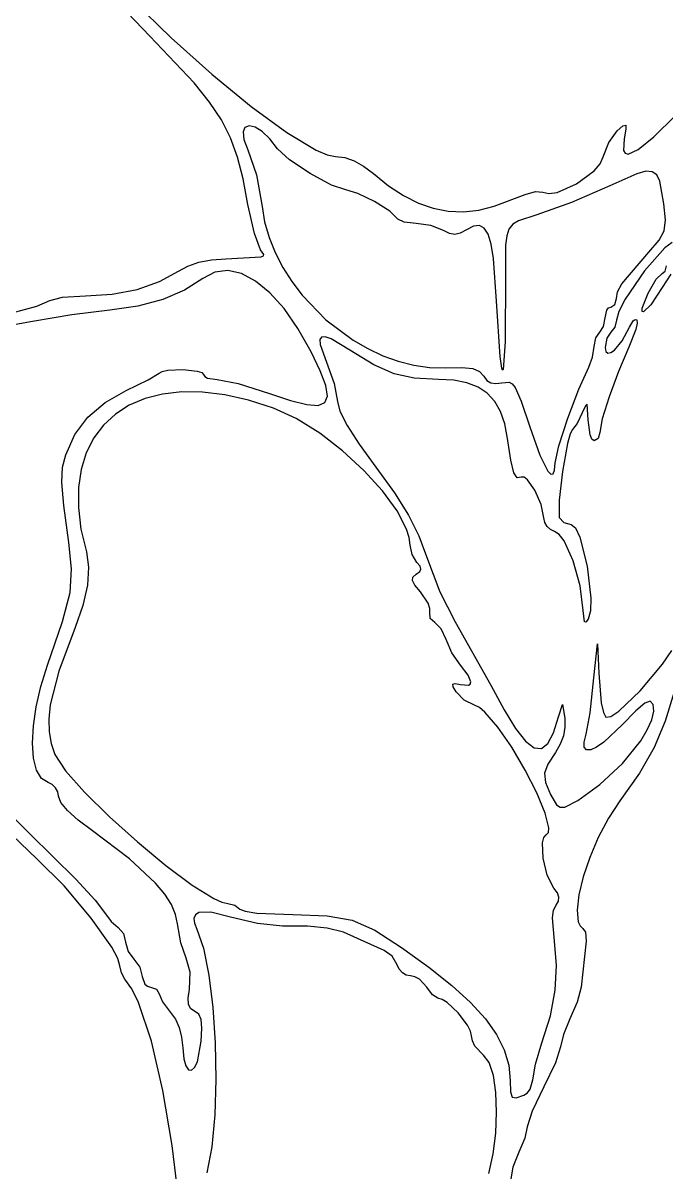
# Model space of a CAD drawing. Extents: x 56 to 1033, y 17 to 979.
# Drawn here: x 833.5 to 901.4, y 232.2 to 353.6 of the extents above; entities that cross this region are included whole.
import ezdxf

# ---------------------------------------------------------------- set-up
doc = ezdxf.new("R2010")
doc.units = 0

msp = doc.modelspace()

# ---------------------------------------------------------------- linework, layer by layer
at = {"layer": 'Layer 1'}
for p, q in [((845.095327, 355.987982), (849.158021, 352.032684)), ((846.9014, 352.19549), (843.749499, 355.481697)), ((851.583702, 347.267315), (846.9014, 352.19549)), ((849.158021, 352.032684), (853.428135, 348.212811)), ((853.428135, 348.212811), (857.602232, 344.78867)), ((853.209146, 345.254795), (851.583702, 347.267315)), ((854.460029, 343.367315), (853.209146, 345.254795)), ((857.602232, 344.78867), (861.376876, 342.02057)), ((900.119066, 341.569751), (902.35969, 343.795357)), ((855.413283, 341.472869), (854.460029, 343.367315)), ((856.938911, 342.565422), (856.731457, 342.086165)), ((857.381336, 342.735743), (856.938911, 342.565422)), ((858.002226, 342.595531), (857.381336, 342.735743)), ((858.745075, 342.143189), (858.002226, 342.595531)), ((896.23832, 342.20975), (896.85863, 342.739727)), ((896.85863, 342.739727), (897.14763, 342.821846)), ((897.14763, 342.821846), (897.167567, 342.38454)), ((856.145841, 339.439452), (855.413283, 341.472869)), ((856.731457, 342.086165), (856.815481, 341.299569)), ((856.815481, 341.299569), (857.24749, 340.20723)), ((859.553375, 341.377121), (858.745075, 342.143189)), ((860.37062, 340.29573), (859.553375, 341.377121)), ((861.376876, 342.02057), (864.448627, 340.168817)), ((895.347929, 340.982224), (896.23832, 342.20975)), ((896.98069, 341.35624), (896.923537, 340.13557)), ((897.167567, 342.38454), (896.98069, 341.35624)), ((898.47679, 340.227681), (900.119066, 341.569751)), ((857.24749, 340.20723), (858.139111, 337.548745)), ((861.642325, 339.147597), (860.37062, 340.29573)), ((864.448627, 340.168817), (865.626095, 339.667917)), ((894.7728, 339.44767), (895.347929, 340.982224)), ((896.923537, 340.13557), (897.100417, 339.839171)), ((897.416925, 339.754503), (898.47679, 340.227681)), ((856.734636, 337.135061), (856.145841, 339.439452)), ((863.820695, 337.708899), (861.642325, 339.147597)), ((865.626095, 339.667917), (866.51405, 339.49372)), ((866.51405, 339.49372), (867.491284, 339.384074)), ((867.491284, 339.384074), (868.471112, 339.050814)), ((868.471112, 339.050814), (869.467827, 338.48746)), ((894.449314, 338.731273), (894.7728, 339.44767)), ((897.100417, 339.839171), (897.416925, 339.754503)), ((866.075588, 336.479276), (863.820695, 337.708899)), ((869.467827, 338.48746), (870.49572, 337.68753)), ((870.49572, 337.68753), (872.088299, 336.406555)), ((891.951638, 336.596734), (893.81163, 337.98254)), ((893.81163, 337.98254), (894.449314, 338.731273)), ((898.333912, 337.681607), (895.46077, 336.39451)), ((899.27018, 337.930654), (898.333912, 337.681607)), ((899.947325, 337.89187), (899.27018, 337.930654)), ((900.421156, 337.546634), (899.947325, 337.89187)), ((857.2566, 334.42769), (856.734636, 337.135061)), ((858.139111, 337.548745), (858.741, 334.22843)), ((867.57686, 335.95837), (866.075588, 336.479276)), ((872.088299, 336.406555), (873.670646, 335.371513)), ((889.908761, 335.707575), (891.951638, 336.596734)), ((895.46077, 336.39451), (891.42805, 334.636407)), ((900.747482, 336.876325), (900.421156, 337.546634)), ((901.18086, 334.486), (900.747482, 336.876325)), ((868.858636, 335.592171), (867.57686, 335.95837)), ((870.623552, 334.72621), (868.858636, 335.592171)), ((873.670646, 335.371513), (875.248406, 334.580882)), ((883.266, 334.2406), (886.53763, 335.48828)), ((886.53763, 335.48828), (887.607991, 335.811605)), ((887.607991, 335.811605), (888.39894, 335.73239)), ((888.39894, 335.73239), (889.042473, 335.579653)), ((889.042473, 335.579653), (889.908761, 335.707575)), ((857.935925, 331.353517), (857.2566, 334.42769)), ((858.741, 334.22843), (859.014524, 332.575346)), ((872.244128, 333.709439), (870.623552, 334.72621)), ((875.248406, 334.580882), (876.827226, 334.033135)), ((876.827226, 334.033135), (878.412752, 333.72675)), ((881.626502, 333.831966), (883.26602, 334.24052)), ((883.26602, 334.24052), (883.266, 334.2406)), ((891.42805, 334.636407), (887.77444, 333.34773)), ((901.338746, 332.811249), (901.18086, 334.486)), ((873.09288, 332.89081), (872.244128, 333.709439)), ((873.738659, 332.561078), (873.09288, 332.89081)), ((878.412752, 333.72675), (880.010628, 333.660202)), ((880.010628, 333.660202), (881.626502, 333.831966)), ((885.819064, 332.711108), (885.219542, 332.339853)), ((887.77444, 333.34773), (885.819064, 332.711108)), ((901.206801, 331.657267), (901.338746, 332.811249)), ((859.014524, 332.575346), (859.479544, 330.941532)), ((875.01542, 332.4239), (873.738659, 332.561078)), ((876.57823, 332.209239), (875.01542, 332.4239)), ((877.91175, 331.69313), (876.57823, 332.209239)), ((878.545154, 331.365632), (877.91175, 331.69313)), ((880.3347, 331.74503), (879.663991, 331.389585)), ((881.09013, 332.123655), (880.3347, 331.74503)), ((881.711185, 332.200242), (881.09013, 332.123655)), ((882.213752, 331.936985), (881.711185, 332.200242)), ((882.613717, 331.296077), (882.213752, 331.936985)), ((884.820047, 331.83349), (884.581517, 331.117161)), ((885.219542, 332.339853), (884.820047, 331.83349)), ((900.665966, 330.639715), (901.206801, 331.657267)), ((858.58075, 329.63833), (857.935925, 331.353517)), ((859.479544, 330.941532), (860.121723, 329.339639)), ((879.098355, 331.263785), (878.545154, 331.365632)), ((879.663991, 331.389585), (879.098355, 331.263785)), ((882.926969, 330.239714), (882.613717, 331.296077)), ((884.581517, 331.117161), (884.464887, 330.116007)), ((899.59718, 329.37425), (900.665966, 330.639715)), ((902.038542, 330.410654), (901.265556, 329.830465)), ((858.92198, 329.143204), (858.58075, 329.63833)), ((858.886057, 328.987455), (858.92198, 329.143204)), ((860.121723, 329.339639), (860.926726, 327.782315)), ((883.169393, 328.730089), (882.926969, 330.239714)), ((884.464887, 330.116007), (884.44108, 326.95979)), ((896.729776, 326.025615), (899.59718, 329.37425)), ((901.265556, 329.830465), (899.130164, 327.399819)), ((849.92597, 327.37798), (850.906279, 327.924136)), ((850.906279, 327.924136), (852.052531, 328.318745)), ((852.052531, 328.318745), (853.387298, 328.567659)), ((853.387298, 328.567659), (854.93315, 328.67673)), ((854.93315, 328.67673), (858.655511, 328.877911)), ((858.655511, 328.877911), (858.886057, 328.987455)), ((883.50531, 324.19983), (883.169393, 328.730089)), ((901.326364, 327.367597), (901.46737, 327.95701)), ((847.915771, 326.26993), (849.92597, 327.37798)), ((853.755433, 327.278799), (852.49631, 326.59878)), ((855.120099, 327.448943), (853.755433, 327.278799)), ((856.561708, 327.128608), (855.120099, 327.448943)), ((858.051665, 326.337191), (856.561708, 327.128608)), ((860.926726, 327.782315), (861.880214, 326.282211)), ((884.44108, 326.95979), (884.414971, 319.911389)), ((899.130164, 327.399819), (897.081245, 324.406334)), ((900.359599, 326.516795), (900.98738, 327.12245)), ((900.98738, 327.12245), (901.326364, 327.367597)), ((901.926227, 327.075084), (901.01535, 325.64975)), ((842.921561, 324.941968), (845.552506, 325.450359)), ((845.552506, 325.450359), (847.915771, 326.26993)), ((852.49631, 326.59878), (850.565021, 325.357757)), ((859.561371, 325.094089), (858.051665, 326.337191)), ((861.880214, 326.282211), (862.967853, 324.851976)), ((896.269713, 325.190018), (896.729776, 326.025615)), ((899.52421, 325.06067), (900.359599, 326.516795)), ((901.01535, 325.64975), (899.785075, 323.81949)), ((834.947412, 323.6932), (836.34762, 324.27322)), ((836.34762, 324.27322), (837.683181, 324.622265)), ((837.683181, 324.622265), (840.10832, 324.76746)), ((840.10832, 324.76746), (842.921561, 324.941968)), ((848.270986, 324.382598), (845.631443, 323.679152)), ((850.565021, 325.357757), (848.270986, 324.382598)), ((861.062229, 323.418699), (859.561371, 325.094089)), ((862.967853, 324.851976), (865.488231, 322.251711)), ((895.992226, 323.854868), (896.16527, 324.49648)), ((896.16527, 324.49648), (896.269713, 325.190018)), ((897.081245, 324.406334), (896.41635, 323.122595)), ((898.898224, 323.469136), (899.52421, 325.06067)), ((832.36681, 322.99279), (834.947412, 323.6932)), ((842.66363, 323.25327), (838.638688, 322.755703)), ((845.631443, 323.679152), (842.66363, 323.25327)), ((862.525641, 321.330417), (861.062229, 323.418699)), ((883.886357, 318.352277), (883.50531, 324.19983)), ((894.98709, 322.4446), (895.160129, 323.252134)), ((895.160129, 323.252134), (895.347443, 323.497781)), ((895.347443, 323.497781), (895.57619, 323.588)), ((895.57619, 323.588), (895.992226, 323.854868)), ((896.41635, 323.122595), (896.16564, 322.20703)), ((898.879074, 323.125512), (898.898224, 323.469136)), ((899.032273, 323.074014), (898.879074, 323.125512)), ((899.785075, 323.81949), (899.032273, 323.074014)), ((834.48464, 322.06315), (829.92034, 321.23173)), ((838.638688, 322.755703), (834.48464, 322.06315)), ((865.488231, 322.251711), (868.373168, 320.082718)), ((894.814053, 321.530109), (894.98709, 322.4446)), ((896.16564, 322.20703), (895.992596, 321.460309)), ((897.53465, 321.46322), (897.940124, 322.146199)), ((897.940124, 322.146199), (898.144888, 322.272544)), ((898.144888, 322.272544), (898.31679, 322.22224)), ((898.361685, 321.88459), (898.220606, 321.228576)), ((898.31679, 322.22224), (898.361685, 321.88459)), ((863.92301, 318.84864), (862.525641, 321.330417)), ((893.981981, 320.341796), (894.39803, 320.93715)), ((894.39803, 320.93715), (894.814053, 321.530109)), ((895.57656, 320.93711), (895.160499, 320.311511)), ((895.992596, 321.460309), (895.57656, 320.93711)), ((896.785989, 320.00229), (897.53465, 321.46322)), ((898.220606, 321.228576), (897.48924, 319.33981)), ((865.027262, 320.413615), (864.85009, 320.141228)), ((864.85009, 320.141228), (864.884962, 319.614249)), ((864.884962, 319.614249), (865.55879, 317.78009)), ((865.424489, 320.435517), (865.027262, 320.413615)), ((866.049782, 320.211041), (865.424489, 320.435517)), ((868.01661, 319.03938), (866.049782, 320.211041)), ((868.373168, 320.082718), (869.916505, 319.191571)), ((884.414971, 319.911389), (884.20982, 316.982507)), ((893.645157, 318.308034), (893.80894, 319.42167)), ((893.80894, 319.42167), (893.981981, 320.341796)), ((895.160499, 320.311511), (894.98746, 319.31854)), ((895.949355, 319.021043), (896.785989, 320.00229)), ((864.885846, 316.830211), (863.92301, 318.84864)), ((870.547648, 317.475182), (868.01661, 319.03938)), ((869.916505, 319.191571), (871.507971, 318.446192)), ((871.507971, 318.446192), (873.13323, 317.859228)), ((884.059082, 317.118865), (883.886357, 318.352277)), ((893.25138, 317.24737), (893.645157, 318.308034)), ((894.98746, 319.31854), (895.062817, 318.897531)), ((895.062817, 318.897531), (895.268571, 318.724714)), ((895.268571, 318.724714), (895.574243, 318.774436)), ((895.574243, 318.774436), (895.949355, 319.021043)), ((897.48924, 319.33981), (896.387798, 316.771505)), ((848.78663, 316.914762), (850.385606, 316.980309)), ((850.385606, 316.980309), (851.900622, 316.821176)), ((865.55879, 317.78009), (866.372932, 315.498553)), ((872.680224, 316.526125), (870.547648, 317.475182)), ((873.13323, 317.859228), (874.777946, 317.44333)), ((874.777946, 317.44333), (876.427781, 317.211148)), ((876.427781, 317.211148), (878.0684, 317.17533)), ((878.0684, 317.17533), (879.832386, 317.201933)), ((879.832386, 317.201933), (880.992716, 317.085141)), ((880.992716, 317.085141), (881.711104, 316.789544)), ((884.137674, 316.914954), (884.059082, 317.118865)), ((884.20982, 316.982507), (884.137674, 316.914954)), ((892.200132, 314.926366), (893.25138, 317.24737)), ((844.40125, 314.75799), (846.723446, 315.8994)), ((846.723446, 315.8994), (847.86137, 316.60176)), ((847.86137, 316.60176), (848.192431, 316.790617)), ((848.192431, 316.790617), (848.78663, 316.914762)), ((851.900622, 316.821176), (852.389871, 316.664472)), ((852.389871, 316.664472), (852.574, 316.46014)), ((852.574, 316.46014), (852.687438, 316.254294)), ((852.687438, 316.254294), (852.996301, 316.085723)), ((852.996301, 316.085723), (854.01159, 315.92999)), ((854.01159, 315.92999), (856.226188, 315.497378)), ((865.465467, 315.280354), (864.885846, 316.830211)), ((874.82386, 316.056333), (872.680224, 316.526125)), ((877.38808, 315.92993), (874.82386, 316.056333)), ((878.993592, 315.843988), (877.38808, 315.92993)), ((880.377491, 315.579586), (878.993592, 315.843988)), ((881.711104, 316.789544), (882.14926, 316.27973)), ((882.14926, 316.27973), (882.488895, 315.836916)), ((882.488895, 315.836916), (882.916446, 315.575258)), ((896.387798, 316.771505), (895.394044, 314.085415)), ((842.161858, 313.491544), (844.40125, 314.75799)), ((850.270672, 314.622022), (848.23829, 314.391584)), ((852.468628, 314.598609), (850.270672, 314.622022)), ((854.820342, 314.312246), (852.468628, 314.598609)), ((856.226188, 315.497378), (859.53187, 314.45728)), ((865.637519, 314.174713), (865.465467, 315.280354)), ((866.372932, 315.498553), (866.71156, 313.61918)), ((881.551294, 315.126859), (880.377491, 315.579586)), ((882.526522, 314.475943), (881.551294, 315.126859)), ((882.916446, 315.575258), (883.442744, 315.490835)), ((883.442744, 315.490835), (884.07862, 315.57973)), ((884.07862, 315.57973), (884.856499, 315.632284)), ((884.856499, 315.632284), (885.168448, 315.459157)), ((885.168448, 315.459157), (885.46444, 315.096999)), ((885.46444, 315.096999), (886.114673, 313.637306)), ((891.029207, 311.827196), (892.200132, 314.926366)), ((840.356323, 311.945369), (842.161858, 313.491544)), ((846.383297, 313.916397), (844.717509, 313.20556)), ((848.23829, 314.391584), (846.383297, 313.916397)), ((857.313998, 313.753833), (854.820342, 314.312246)), ((859.93778, 312.91427), (857.313998, 313.753833)), ((859.53187, 314.45728), (861.762966, 313.707184)), ((861.762966, 313.707184), (863.464726, 313.279523)), ((863.464726, 313.279523), (864.661502, 313.198653)), ((864.661502, 313.198653), (865.377649, 313.488931)), ((865.377649, 313.488931), (865.637519, 314.174713)), ((866.71156, 313.61918), (866.966062, 312.587834)), ((883.314694, 313.616971), (882.526522, 314.475943)), ((883.927328, 312.54008), (883.314694, 313.616971)), ((886.114673, 313.637306), (887.01943, 310.91664)), ((893.063504, 313.314879), (892.884413, 313.155327)), ((893.18288, 311.65907), (893.063504, 313.314879)), ((895.394044, 314.085415), (894.675178, 311.76984)), ((843.252742, 312.268172), (842.000813, 311.113335)), ((844.717509, 313.20556), (843.252742, 312.268172)), ((862.355708, 311.797329), (859.93778, 312.91427)), ((866.966062, 312.587834), (867.728141, 311.084734)), ((884.375944, 311.235405), (883.927328, 312.54008)), ((892.56447, 312.41204), (892.02064, 311.292309)), ((892.884413, 313.155327), (892.56447, 312.41204)), ((838.976033, 310.11033), (840.356323, 311.945369)), ((842.000813, 311.113335), (840.973537, 309.750148)), ((864.834496, 310.245272), (862.355708, 311.797329)), ((867.728141, 311.084734), (868.995655, 309.113556)), ((884.67206, 309.69308), (884.375944, 311.235405)), ((887.01943, 310.91664), (888.077955, 307.941551)), ((890.077865, 308.911389), (891.029207, 311.827196)), ((892.02064, 311.292309), (891.5291, 310.6448)), ((893.382301, 310.09893), (893.18288, 311.65907)), ((894.675178, 311.76984), (894.3984, 310.31308)), ((838.01238, 307.97729), (838.976033, 310.11033)), ((840.973537, 309.750148), (840.182729, 308.18771)), ((867.256019, 308.376623), (864.834496, 310.245272)), ((885.017399, 307.394477), (884.67206, 309.69308)), ((891.288798, 310.172858), (891.016028, 309.165215)), ((891.5291, 310.6448), (891.288798, 310.172858)), ((893.57763, 309.624322), (893.382301, 310.09893)), ((894.225359, 309.70354), (893.80931, 309.45001)), ((894.3984, 310.31308), (894.225359, 309.70354)), ((868.995655, 309.113556), (870.76646, 306.67798)), ((889.68536, 307.14047), (890.077865, 308.911389)), ((891.016028, 309.165215), (890.475219, 306.220006)), ((893.80931, 309.45001), (893.57763, 309.624322)), ((837.675906, 306.650114), (838.01238, 307.97729)), ((840.182729, 308.18771), (839.640207, 306.435122)), ((869.502152, 306.309907), (867.256019, 308.376623)), ((885.331446, 306.06709), (885.017399, 307.394477)), ((888.077955, 307.941551), (888.923041, 306.252553)), ((837.604925, 305.058999), (837.675906, 306.650114)), ((839.640207, 306.435122), (839.357784, 304.501484)), ((871.45477, 304.16365), (869.502152, 306.309907)), ((870.76646, 306.67798), (872.739803, 303.94988)), ((885.678278, 305.530158), (885.331446, 306.06709)), ((888.923041, 306.252553), (889.243082, 305.922153)), ((889.482807, 305.951455), (889.633232, 306.353186)), ((889.633232, 306.353186), (889.68537, 307.14007)), ((889.68537, 307.14007), (889.68536, 307.14047)), ((890.475219, 306.220006), (890.110935, 303.163529)), ((837.820691, 302.611044), (837.604925, 305.058999)), ((886.12197, 305.60292), (885.678278, 305.530158)), ((886.417813, 305.604427), (886.12197, 305.60292)), ((886.778808, 305.33558), (886.417813, 305.604427)), ((887.567296, 304.219379), (886.778808, 305.33558)), ((889.243082, 305.922153), (889.482807, 305.951455)), ((839.357784, 304.501484), (839.347279, 302.395896)), ((872.995748, 302.056375), (871.45477, 304.16365)), ((872.739803, 303.94988), (874.207446, 301.602366)), ((888.229524, 302.719431), (887.567296, 304.219379)), ((838.34446, 298.71335), (837.820691, 302.611044)), ((839.347279, 302.395896), (839.620505, 300.127458)), ((888.50758, 301.30085), (888.229524, 302.719431)), ((890.110935, 303.163529), (890.12744, 301.35014)), ((874.006959, 300.106607), (872.995748, 302.056375)), ((874.207446, 301.602366), (875.286554, 299.427407)), ((888.596801, 300.834205), (888.50758, 301.30085)), ((890.12744, 301.35014), (890.61361, 300.830089)), ((839.620505, 300.127458), (840.18928, 297.70527)), ((874.276989, 299.227827), (874.006959, 300.106607)), ((888.840143, 300.408623), (888.596801, 300.834205)), ((889.201126, 300.070224), (888.840143, 300.408623)), ((889.64327, 299.86513), (889.201126, 300.070224)), ((890.61361, 300.830089), (891.39867, 300.61378)), ((891.39867, 300.61378), (891.853001, 300.247281)), ((891.853001, 300.247281), (892.305868, 299.267854)), ((838.633096, 295.90633), (838.34446, 298.71335)), ((874.37028, 298.43287), (874.276989, 299.227827)), ((875.286554, 299.427407), (876.09429, 297.21697)), ((890.127073, 299.545056), (889.64327, 299.86513)), ((890.631483, 298.875622), (890.127073, 299.545056)), ((891.599152, 296.774455), (890.631483, 298.875622)), ((892.305868, 299.267854), (893.078366, 296.190644)), ((840.18928, 297.70527), (840.428191, 296.09067)), ((874.585126, 297.428522), (874.37028, 298.43287)), ((875.10169, 296.58358), (874.585126, 297.428522)), ((875.42581, 296.2013), (875.10169, 296.58358)), ((876.09429, 297.21697), (877.508837, 293.499328)), ((892.340325, 294.13319), (891.599152, 296.774455)), ((838.460656, 293.424289), (838.633096, 295.90633)), ((840.428191, 296.09067), (840.305539, 294.194637)), ((874.669783, 295.041996), (875.02069, 295.34996)), ((875.02069, 295.34996), (875.388271, 295.629511)), ((875.388271, 295.629511), (875.522324, 295.898284)), ((875.522324, 295.898284), (875.42581, 296.2013)), ((893.078366, 296.190644), (893.458482, 292.823002)), ((840.305539, 294.194637), (839.827242, 292.056569)), ((874.617237, 294.678196), (874.669783, 295.041996)), ((874.881713, 294.182945), (874.617237, 294.678196)), ((875.48187, 293.48063), (874.881713, 294.182945)), ((892.64905, 291.52339), (892.340325, 294.13319)), ((837.666573, 290.343079), (838.460656, 293.424289)), ((876.2936, 292.286189), (875.48187, 293.48063)), ((877.508837, 293.499328), (879.12239, 290.33652)), ((893.458482, 292.823002), (893.42087, 291.480535)), ((839.827242, 292.056569), (838.99922, 289.71586)), ((876.472157, 291.744669), (876.2936, 292.286189)), ((876.45652, 291.3342), (876.472157, 291.744669)), ((892.77971, 290.31958), (892.64905, 291.52339)), ((893.42087, 291.480535), (893.18853, 290.60578)), ((836.09028, 285.73855), (837.666573, 290.343079)), ((876.486332, 290.691298), (876.45652, 291.3342)), ((876.97798, 290.23999), (876.486332, 290.691298)), ((877.666597, 289.582767), (876.97798, 290.23999)), ((879.12239, 290.33652), (882.89092, 283.63506)), ((892.944059, 290.285426), (892.77971, 290.31958)), ((893.18853, 290.60578), (892.944059, 290.285426)), ((838.99922, 289.71586), (837.278287, 285.115222)), ((878.17004, 288.44481), (877.666597, 289.582767)), ((878.771519, 287.035401), (878.17004, 288.44481)), ((893.79457, 284.41406), (894.160933, 288.008119)), ((894.160933, 288.008119), (894.29871, 284.89063)), ((879.69588, 285.72548), (878.771519, 287.035401)), ((901.028005, 285.861872), (902.004855, 287.283933)), ((835.387639, 283.499195), (836.09028, 285.73855)), ((880.523578, 284.688191), (879.69588, 285.72548)), ((898.676135, 283.017484), (901.028005, 285.861872)), ((837.278287, 285.115222), (836.382169, 281.543687)), ((880.801516, 283.97343), (880.523578, 284.688191)), ((893.382376, 280.715935), (893.79457, 284.41406)), ((894.29871, 284.89063), (894.560664, 281.75343)), ((834.888463, 281.33815), (835.387639, 283.499195)), ((878.887885, 283.74514), (879.138613, 283.808461)), ((878.929657, 283.459879), (878.887885, 283.74514)), ((879.23869, 282.91057), (878.929657, 283.459879)), ((879.138613, 283.808461), (879.70708, 283.69195)), ((879.70708, 283.69195), (880.529436, 283.626312)), ((880.529436, 283.626312), (880.734245, 283.751096)), ((880.734245, 283.751096), (880.801516, 283.97343)), ((882.89092, 283.63506), (884.294796, 281.022375)), ((896.432235, 280.867069), (898.676135, 283.017484)), ((902.27632, 282.9419), (901.323682, 279.818489)), ((880.089571, 282.053662), (879.23869, 282.91057)), ((881.1879, 281.51045), (880.089571, 282.053662)), ((894.560664, 281.75343), (894.792429, 280.730253)), ((899.152871, 281.725569), (898.213046, 280.923866)), ((899.720226, 281.92166), (899.152871, 281.725569)), ((900.03024, 281.58836), (899.720226, 281.92166)), ((834.592466, 279.314532), (834.888463, 281.33815)), ((836.382169, 281.543687), (836.228674, 280.050664)), ((881.692238, 281.262596), (881.1879, 281.51045)), ((882.282181, 280.770746), (881.692238, 281.262596)), ((883.641882, 279.194619), (882.282181, 280.770746)), ((884.294796, 281.022375), (885.5117, 279.055963)), ((890.03813, 280.29051), (890.454702, 281.597093)), ((890.454702, 281.597093), (890.71031, 280.13979)), ((892.95933, 278.44248), (893.382376, 280.715935)), ((894.792429, 280.730253), (895.06294, 280.24382)), ((895.590347, 280.312474), (896.432235, 280.867069)), ((898.213046, 280.923866), (896.78562, 279.44033)), ((899.893309, 279.970565), (900.105218, 280.87727)), ((900.105218, 280.87727), (900.03024, 281.58836)), ((834.499364, 277.487459), (834.592466, 279.314532)), ((836.228674, 280.050664), (836.263694, 278.703114)), ((889.511277, 278.581303), (890.03813, 280.29051)), ((890.71031, 280.13979), (890.734723, 279.193159)), ((896.78562, 279.44033), (894.847475, 277.6041)), ((895.06294, 280.24382), (895.590347, 280.312474)), ((899.426676, 278.916563), (899.893309, 279.970565)), ((901.323682, 279.818489), (900.141961, 277.037106)), ((836.263694, 278.703114), (836.481331, 277.463768)), ((885.113003, 277.061195), (883.641882, 279.194619)), ((885.5117, 279.055963), (886.562193, 277.726205)), ((888.920817, 277.460649), (889.511277, 278.581303)), ((890.578599, 278.274279), (890.24158, 277.381789)), ((890.734723, 279.193159), (890.578599, 278.274279)), ((892.750363, 277.611692), (892.95933, 278.44248)), ((898.737484, 277.763584), (899.426676, 278.916563)), ((834.608869, 275.916047), (834.499364, 277.487459)), ((836.481331, 277.463768), (836.87569, 276.29536)), ((886.541545, 274.6496), (885.113003, 277.061195)), ((886.562193, 277.726205), (887.466836, 277.02348)), ((887.466836, 277.02348), (888.246191, 276.938168)), ((888.246191, 276.938168), (888.920817, 277.460649)), ((890.24158, 277.381789), (889.72331, 276.51433)), ((892.777069, 277.064163), (892.750363, 277.611692)), ((893.019791, 276.794765), (892.777069, 277.064163)), ((894.074652, 277.069861), (893.458871, 276.798374)), ((894.847475, 277.6041), (894.074652, 277.069861)), ((896.820076, 275.353966), (898.737484, 277.763584)), ((900.141961, 277.037106), (898.593507, 274.320571)), ((834.920698, 274.659414), (834.608869, 275.916047)), ((836.87569, 276.29536), (837.987716, 274.576991)), ((889.72331, 276.51433), (888.916226, 275.272496)), ((893.458871, 276.798374), (893.019791, 276.794765)), ((835.434563, 273.776676), (834.920698, 274.659414)), ((837.987716, 274.576991), (839.994501, 272.304916)), ((887.773508, 272.238962), (886.541545, 274.6496)), ((888.916226, 275.272496), (888.582053, 274.314548)), ((894.3984, 273.12826), (896.820076, 275.353966)), ((836.15018, 273.32695), (835.434563, 273.776676)), ((836.580319, 273.123888), (836.15018, 273.32695)), ((888.582053, 274.314548), (888.685478, 273.345706)), ((888.685478, 273.345706), (889.19119, 272.07119)), ((898.593507, 274.320571), (896.54067, 271.3917)), ((836.932558, 272.785145), (836.580319, 273.123888)), ((837.170552, 272.357895), (836.932558, 272.785145)), ((837.25796, 271.88931), (837.170552, 272.357895)), ((839.994501, 272.304916), (842.616005, 269.720416)), ((888.654893, 270.108406), (887.773508, 272.238962)), ((889.19119, 272.07119), (889.852361, 270.981288)), ((892.106345, 271.438899), (894.3984, 273.12836)), ((894.3984, 273.12836), (894.3984, 273.12826)), ((837.494976, 271.232808), (837.25796, 271.88931)), ((838.189364, 270.38565), (837.494976, 271.232808)), ((889.852361, 270.981288), (890.233848, 270.752706)), ((890.707539, 270.746866), (892.106345, 271.438899)), ((896.54067, 271.3917), (895.327074, 269.563611)), ((832.414665, 269.714789), (834.2164, 267.9199)), ((839.316132, 269.373357), (838.189364, 270.38565)), ((842.616005, 269.720416), (845.572191, 267.064771)), ((889.031701, 268.53706), (888.654893, 270.108406)), ((890.233848, 270.752706), (890.707539, 270.746866)), ((840.85029, 268.22145), (839.316132, 269.373357)), ((888.982762, 268.048318), (889.031701, 268.53706)), ((895.327074, 269.563611), (894.250031, 267.538468)), ((834.94617, 265.27869), (832.338468, 267.775787)), ((834.2164, 267.9199), (839.089209, 263.1291)), ((844.753462, 265.277038), (840.85029, 268.22145)), ((888.364963, 266.976274), (888.495879, 267.530678)), ((888.495879, 267.530678), (888.74993, 267.80405)), ((888.74993, 267.80405), (888.982762, 268.048318)), ((894.250031, 267.538468), (893.344358, 265.435427)), ((845.572191, 267.064771), (848.583021, 264.579262)), ((888.427904, 265.341451), (888.364963, 266.976274)), ((837.831005, 262.407414), (834.94617, 265.27869)), ((847.501871, 262.710532), (844.753462, 265.277038)), ((888.849485, 263.533748), (888.427904, 265.341451)), ((893.344358, 265.435427), (892.644873, 263.373644)), ((848.583021, 264.579262), (851.368456, 262.50517)), ((889.54044, 262.18733), (888.849485, 263.533748)), ((840.685299, 259.016381), (837.831005, 262.407414)), ((839.089209, 263.1291), (841.119607, 260.896685)), ((848.465806, 261.544062), (847.501871, 262.710532)), ((851.368456, 262.50517), (853.648458, 261.083776)), ((892.644873, 263.373644), (892.186391, 261.472274)), ((849.16837, 260.442148), (848.465806, 261.544062)), ((853.648458, 261.083776), (854.51141, 260.693241)), ((889.929402, 261.666818), (889.54044, 262.18733)), ((890.096323, 261.21908), (889.929402, 261.666818)), ((890.046639, 260.804072), (890.096323, 261.21908)), ((892.186391, 261.472274), (892.003731, 259.850473)), ((841.119607, 260.896685), (842.21289, 259.47659)), ((849.618669, 259.394819), (849.16837, 260.442148)), ((854.51141, 260.693241), (855.14299, 260.55636)), ((855.14299, 260.55636), (855.882939, 260.38332)), ((855.882939, 260.38332), (856.40334, 259.96728)), ((856.40334, 259.96728), (856.958078, 259.738552)), ((889.530031, 259.848285), (889.78579, 260.38175)), ((889.78579, 260.38175), (890.046639, 260.804072)), ((842.867988, 255.929978), (840.685299, 259.016381)), ((842.21289, 259.47659), (842.823672, 258.64466)), ((842.823672, 258.64466), (843.53833, 258.02351)), ((849.82581, 258.3921), (849.618669, 259.394819)), ((851.697232, 259.361339), (851.546852, 258.987849)), ((851.546852, 258.987849), (851.601475, 258.476385)), ((852.049464, 259.59571), (851.697232, 259.361339)), ((853.346886, 259.642518), (852.049464, 259.59571)), ((855.41392, 259.11912), (853.346886, 259.642518)), ((858.2452, 258.438845), (855.41392, 259.11912)), ((856.958078, 259.738552), (858.199467, 259.55125)), ((858.199467, 259.55125), (862.00669, 259.37822)), ((862.00669, 259.37822), (865.607617, 259.266481)), ((865.607617, 259.266481), (868.258145, 258.79147)), ((868.258145, 258.79147), (870.652945, 257.743497)), ((889.416139, 259.034249), (889.530031, 259.848285)), ((889.61369, 256.55913), (889.416139, 259.034249)), ((892.003731, 259.850473), (892.131708, 258.627396)), ((843.53833, 258.02351), (844.09527, 257.374523)), ((850.178561, 256.39565), (849.82581, 258.3921)), ((851.601475, 258.476385), (851.86425, 257.82809)), ((851.86425, 257.82809), (852.573917, 255.820395)), ((860.91583, 258.1789), (858.2452, 258.438845)), ((863.547194, 258.143968), (860.91583, 258.1789)), ((865.631115, 257.93296), (863.547194, 258.143968)), ((867.329798, 257.519085), (865.631115, 257.93296)), ((868.80545, 256.87555), (867.329798, 257.519085)), ((870.652945, 257.743497), (873.48669, 255.91287)), ((892.131708, 258.627396), (892.323066, 258.202616)), ((892.323066, 258.202616), (892.60514, 257.9222)), ((892.60514, 257.9222), (892.88408, 257.527771)), ((892.88408, 257.527771), (892.954385, 256.588501)), ((844.09527, 257.374523), (844.32692, 256.47568)), ((844.32692, 256.47568), (844.586484, 255.499786)), ((850.73856, 254.79298), (850.178561, 256.39565)), ((871.62778, 255.59283), (868.80545, 256.87555)), ((889.836556, 254.009964), (889.61369, 256.55913)), ((892.954385, 256.588501), (892.43102, 251.72057)), ((843.507149, 254.758633), (842.867988, 255.929978)), ((844.586484, 255.499786), (845.21054, 254.66556)), ((852.573917, 255.820395), (853.137945, 252.990501)), ((872.485683, 255.004866), (871.62778, 255.59283)), ((873.02197, 254.07392), (872.485683, 255.004866)), ((873.48669, 255.91287), (876.36179, 253.827043)), ((843.73801, 253.97259), (843.507149, 254.758633)), ((843.892826, 253.216175), (843.73801, 253.97259)), ((845.21054, 254.66556), (845.834606, 253.822743)), ((845.834606, 253.822743), (846.09418, 252.82622)), ((851.14035, 253.28654), (850.73856, 254.79298)), ((873.22719, 253.617608), (873.02197, 254.07392)), ((876.36179, 253.827043), (878.777312, 251.893737)), ((889.697255, 251.408556), (889.836556, 254.009964)), ((844.26503, 252.57469), (843.892826, 253.216175)), ((844.988754, 251.554672), (844.26503, 252.57469)), ((846.09418, 252.82622), (846.353737, 252.045058)), ((851.07639, 251.49948), (851.14035, 253.28654)), ((853.137945, 252.990501), (853.546588, 249.576552)), ((873.558799, 253.243931), (873.22719, 253.617608)), ((873.970993, 252.991449), (873.558799, 253.243931)), ((874.41797, 252.89872), (873.970993, 252.991449)), ((874.890469, 252.805757), (874.41797, 252.89872)), ((875.372138, 252.552636), (874.890469, 252.805757)), ((845.701145, 250.077596), (844.988754, 251.554672)), ((846.353737, 252.045058), (846.634695, 251.807426)), ((846.634695, 251.807426), (846.97778, 251.72015)), ((846.97778, 251.72015), (847.60185, 251.51501)), ((847.60185, 251.51501), (847.86142, 251.02181)), ((850.947661, 250.548469), (851.07639, 251.49948)), ((876.13729, 251.72053), (875.372138, 252.552636)), ((876.740621, 250.888467), (876.13729, 251.72053)), ((878.777312, 251.893737), (880.75721, 250.0836)), ((889.189081, 248.69996), (889.697255, 251.408556)), ((892.43102, 251.72057), (892.006762, 250.126686)), ((847.86142, 251.02181), (848.215729, 250.151386)), ((848.215729, 250.151386), (849.06761, 249.03941)), ((850.987305, 249.881326), (850.947661, 250.548469)), ((877.30583, 250.54239), (876.740621, 250.888467)), ((877.757987, 250.419729), (877.30583, 250.54239)), ((878.300221, 250.086373), (877.757987, 250.419729)), ((847.057532, 245.991817), (845.701145, 250.077596)), ((849.06761, 249.03941), (849.58569, 248.330551)), ((851.208434, 249.442433), (850.987305, 249.881326)), ((851.62416, 249.17617), (851.208434, 249.442433)), ((852.053675, 248.869706), (851.62416, 249.17617)), ((853.546588, 249.576552), (853.790101, 245.816686)), ((879.469544, 248.995345), (878.300221, 250.086373)), ((880.443032, 247.684837), (879.469544, 248.995345)), ((880.75721, 250.0836), (882.32544, 248.367277)), ((892.006762, 250.126686), (891.25687, 248.36265)), ((849.58569, 248.330551), (849.983519, 247.448839)), ((852.299722, 248.295959), (852.053675, 248.869706)), ((852.382199, 247.368569), (852.299722, 248.295959)), ((882.32544, 248.367277), (883.505958, 246.715417)), ((888.30533, 245.82923), (889.189081, 248.69996)), ((891.25687, 248.36265), (890.560406, 246.719766)), ((849.983519, 247.448839), (850.249421, 246.427752)), ((852.321, 246.00118), (852.382199, 247.368569)), ((880.740474, 247.077131), (880.443032, 247.684837)), ((880.84992, 246.57038), (880.740474, 247.077131)), ((880.950395, 246.043171), (880.84992, 246.57038)), ((883.505958, 246.715417), (884.322718, 245.098664)), ((890.560406, 246.719766), (890.26451, 245.41724)), ((848.265391, 240.796462), (847.057532, 245.991817)), ((850.249421, 246.427752), (850.37172, 245.30077)), ((850.37172, 245.30077), (850.484296, 244.158043)), ((851.91399, 243.826702), (852.32099, 246.00129)), ((852.32099, 246.00129), (852.321, 246.00118)), ((853.790101, 245.816686), (853.858739, 241.949046)), ((881.223966, 245.484409), (880.950395, 246.043171)), ((882.12329, 244.53889), (881.223966, 245.484409)), ((887.626829, 243.586214), (888.30533, 245.82923)), ((890.26451, 245.41724), (889.740548, 243.732358)), ((850.484296, 244.158043), (850.69533, 243.38875)), ((882.73933, 243.740399), (882.12329, 244.53889)), ((884.322718, 245.098664), (884.799677, 243.487666)), ((850.69533, 243.38875), (850.974319, 242.981932)), ((850.974319, 242.981932), (851.290761, 242.926625)), ((851.290761, 242.926625), (851.614152, 243.211869)), ((851.614152, 243.211869), (851.91399, 243.826702)), ((883.176669, 242.375971), (882.73933, 243.740399)), ((884.799677, 243.487666), (884.96079, 241.85307)), ((887.33841, 241.91595), (887.626829, 243.586214)), ((889.740548, 243.732358), (888.49726, 241.17026)), ((853.858739, 241.949046), (853.742757, 238.211773)), ((883.435789, 240.586933), (883.176669, 242.375971)), ((884.96079, 241.85307), (884.994627, 240.663742)), ((887.058608, 240.919322), (887.33841, 241.91595)), ((849.255922, 234.970637), (848.265391, 240.796462)), ((883.517173, 238.514614), (883.435789, 240.586933)), ((884.994627, 240.663742), (885.160762, 240.099671)), ((886.398, 240.296), (886.760483, 240.534416)), ((886.760483, 240.534416), (887.058608, 240.919322)), ((888.49726, 241.17026), (887.25666, 238.62095)), ((885.160762, 240.099671), (885.586282, 240.023065)), ((885.586282, 240.023065), (886.39827, 240.29613)), ((886.39827, 240.29613), (886.398, 240.296)), ((853.742757, 238.211773), (853.432409, 234.843007)), ((883.421302, 236.300342), (883.517173, 238.514614)), ((887.25666, 238.62095), (886.74068, 236.96675)), ((886.74068, 236.96675), (886.482186, 235.753088)), ((883.14866, 234.085445), (883.421302, 236.300342)), ((886.482186, 235.753088), (885.8607, 234.26275)), ((849.960326, 228.993451), (849.255922, 234.970637)), ((853.432409, 234.843007), (852.91795, 232.08089)), ((882.699729, 232.011252), (883.14866, 234.085445)), ((885.8607, 234.26275), (885.238109, 232.681748)), ((885.238109, 232.681748), (884.9771, 231.25001))]:
    msp.add_line(p, q, dxfattribs=at)

doc.saveas('drawing.dxf')
